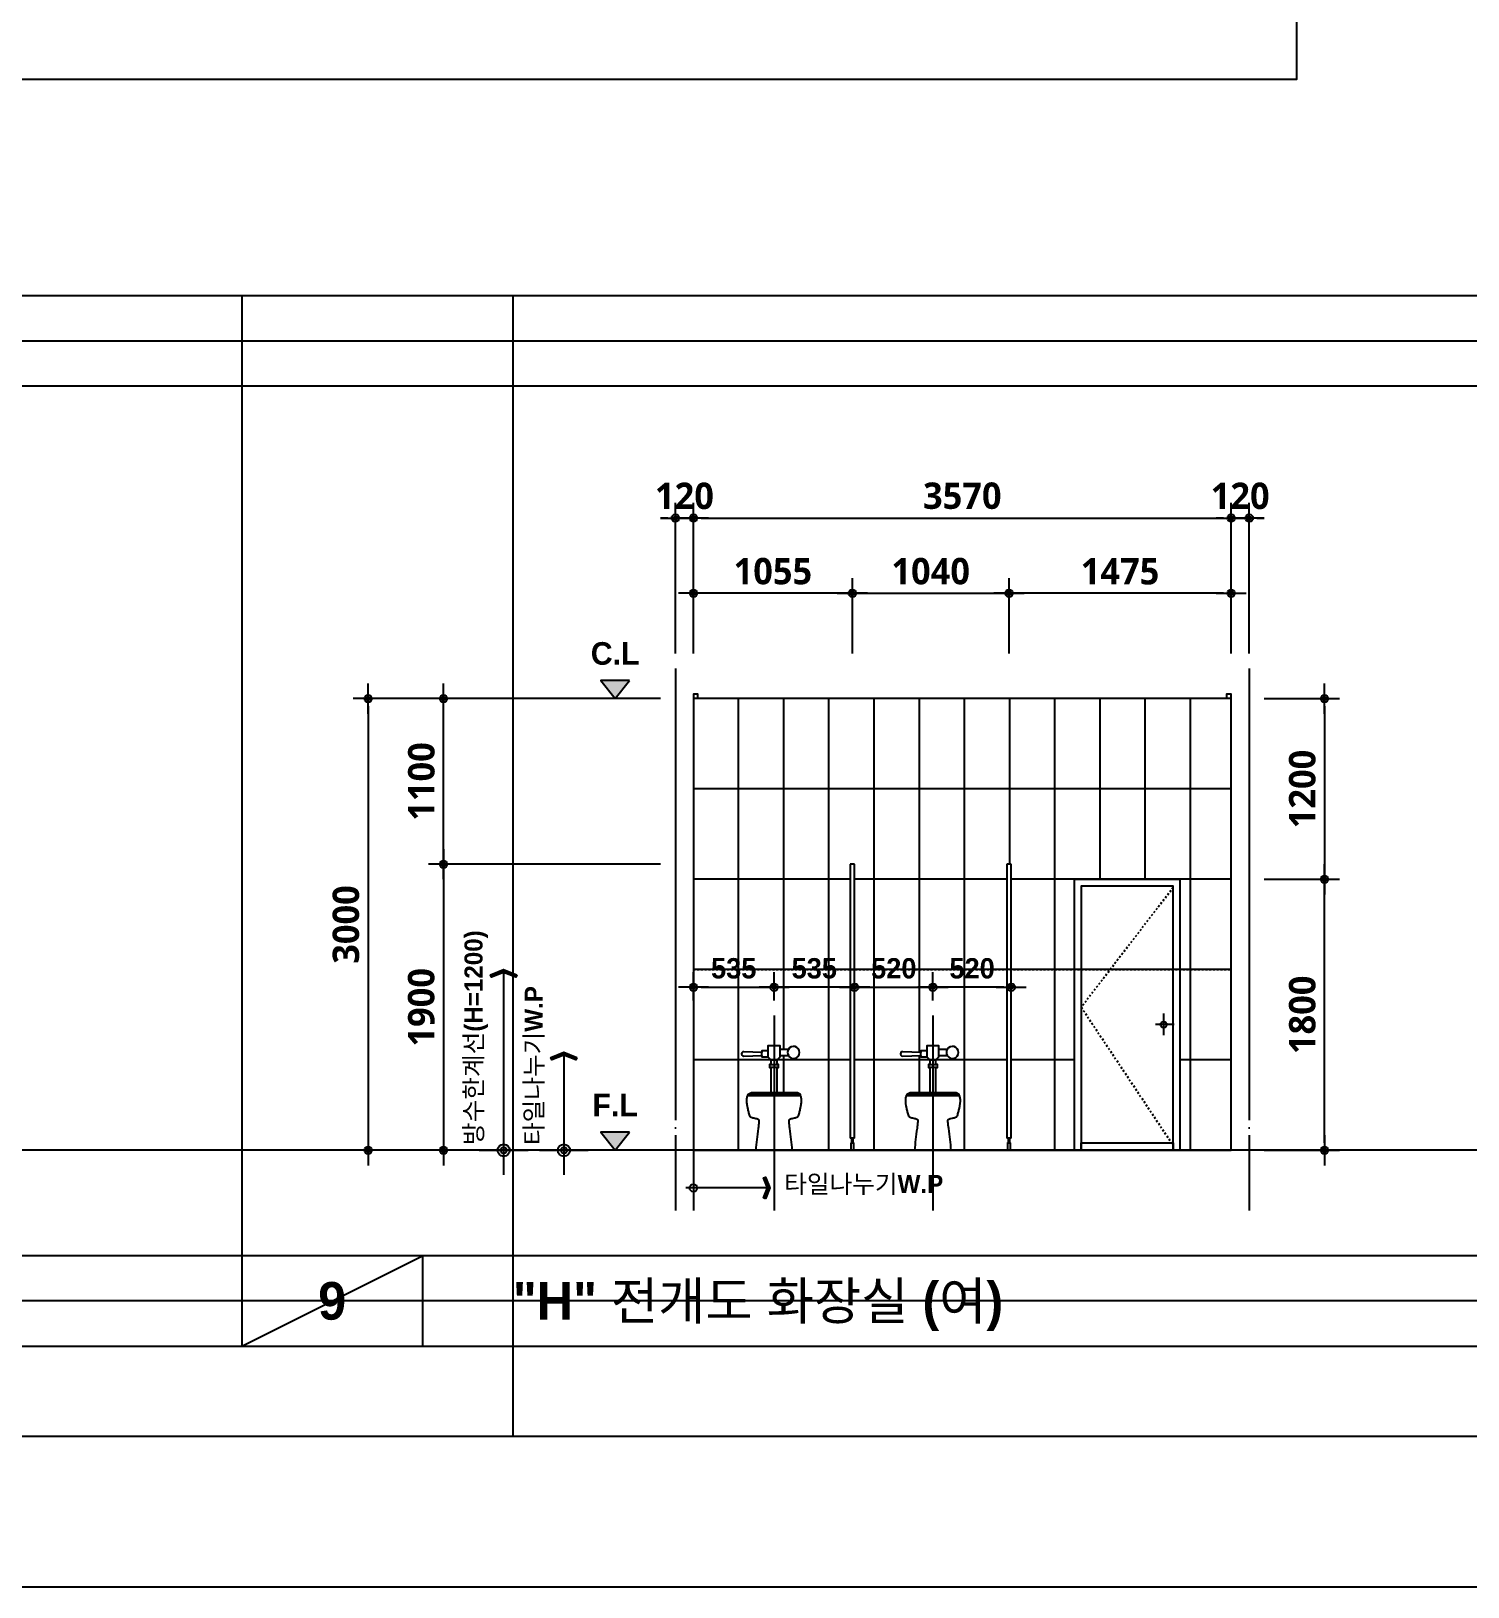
# Model space of a CAD drawing. Header units: millimetres. Extents: x 0 to 336000, y 0 to 30768.
# Drawn here: x 302795 to 312335, y 0 to 10334 of the extents above; entities that cross this region are included whole.
import ezdxf
from ezdxf.enums import TextEntityAlignment as Align

# ---------------------------------------------------------------- set-up
doc = ezdxf.new("R2010")
doc.units = ezdxf.units.MM
doc.header["$LTSCALE"] = 50
doc.linetypes.add('CEN', pattern=[62, 60, -1, 0, -1])
doc.linetypes.add('HID', pattern=[0.5, 0.25, -0.25])
doc.layers.get('Defpoints').update_dxf_attribs({"color": 153})
for name, color, linetype in [('A-ANNO-DIM', 4, 'Continuous'), ('A-ANNO-GRA1', 7, 'Continuous'), ('A-ANNO-SYMB', 7, 'Continuous'), ('A-ANNO-TEXT1', 7, 'Continuous'), ('A-CEN', 1, 'CEN'), ('A-FLOR-TOIL-ELE2', 4, 'Continuous'), ('A-FLOR-TOIL-TILE', 8, 'Continuous'), ('A-PS-HID', 5, 'HID'), ('A-SECT-DOOR', 8, 'Continuous'), ('A-ST-AXIS-DIM', 7, 'Continuous'), ('CEN', 1, 'Continuous'), ('DIM', 7, 'Continuous'), ('ELE2', 3, 'Continuous'), ('FUR', 4, 'Continuous'), ('HID', 7, 'HID')]:
    doc.layers.add(name, color=color, linetype=linetype)
doc.layers.add('G(그리드1)', color=185, linetype='Continuous', plot=False)
doc.layers.add('G(그리드2)', color=235, linetype='Continuous', plot=False)
doc.styles.add('2020음성 1차', font='나눔고딕Bold.ttf')
doc.styles.add('SH_진천_나눔', font='')
doc.styles.get('SH_진천_나눔').set_extended_font_data('NanumGothic', bold=True)
doc.dimstyles.new('SHP 50', dxfattribs={"dimscale": 50, "dimtxt": 3.5, "dimasz": 1, "dimexe": 2, "dimexo": 2, "dimgap": 1, "dimtad": 1, "dimdec": 0, "dimzin": 0, "dimdsep": 46, "dimtxsty": 'SH_진천_나눔', "dimblk": 'DIMDOT', "dimcen": 0.09, "dimclrd": 256, "dimclre": 256, "dimclrt": 3, "dimadec": 0, "dimazin": 1, "dimtfac": 1, "dimtdec": 0, "dimtix": 1, "dimtmove": 2, "dimatfit": 0, "dimldrblk": 'DIMDOT', "dimfxl": 1, "dimtolj": 1, "dimtzin": 0, "dimlwd": -1, "dimlwe": -1, "dimarcsym": 0})
doc.dimstyles.new('SHP 50내부', dxfattribs={"dimscale": 50, "dimtxt": 2.7, "dimasz": 1, "dimexe": 2, "dimexo": 2, "dimgap": 1, "dimtad": 1, "dimdec": 0, "dimzin": 0, "dimdsep": 46, "dimtxsty": '2020음성 1차', "dimblk": 'DIMDOT', "dimcen": 0.09, "dimclrd": 256, "dimclre": 256, "dimclrt": 3, "dimadec": 0, "dimazin": 1, "dimtfac": 1, "dimtdec": 0, "dimtix": 1, "dimtmove": 2, "dimatfit": 0, "dimldrblk": 'DIMDOT', "dimfxl": 1, "dimtolj": 1, "dimtzin": 0, "dimlwd": -1, "dimlwe": -1, "dimarcsym": 0})

# ---------------------------------------------------------------- blocks, each defined once
blk = doc.blocks.new('DIMDOT')
at = {"color": 0}
blk.add_line((-2, 0), (2, 0), dxfattribs=at)
for radius in [0.5, 0.25]:
    blk.add_circle((0, 0), radius, dxfattribs=at)
blk = doc.blocks.new('*D23416')
at = {"layer": 'A-ST-AXIS-DIM'}
for p, q in [((307073, 6200), (307073, 7200)), ((307193, 6200), (307193, 7200)), ((307023, 7100), (306973, 7100)), ((307193, 7100), (307073, 7100)), ((307243, 7100), (307293, 7100))]:
    blk.add_line(p, q, dxfattribs=at)
at = {"layer": 'Defpoints', "color": 0}
for p in [(307073, 7100), (307073, 6100), (307193, 6100)]:
    blk.add_point(p, dxfattribs=at)
at = {"layer": 'A-ST-AXIS-DIM', "linetype": 'ByBlock', "xscale": 50, "yscale": 50, "zscale": 50}
blk.add_blockref('DIMDOT', (307073, 7100), dxfattribs=at)
at = {"layer": 'A-ST-AXIS-DIM', "linetype": 'ByBlock', "xscale": 50, "yscale": 50, "zscale": 50, "rotation": 180}
blk.add_blockref('DIMDOT', (307193, 7100), dxfattribs=at)
at = {"layer": 'A-ST-AXIS-DIM', "color": 3, "insert": (307133, 7246), "char_height": 175, "attachment_point": 5, "style": 'SH_진천_나눔'}
blk.add_mtext('\\A1;120', dxfattribs=at)
blk = doc.blocks.new('*D23417')
at = {"layer": 'A-ST-AXIS-DIM'}
for p, q in [((307193, 6200), (307193, 7200)), ((310763, 6200), (310763, 7200)), ((307243, 7100), (310713, 7100))]:
    blk.add_line(p, q, dxfattribs=at)
at = {"layer": 'Defpoints', "color": 0}
for p in [(310763, 7100), (307193, 6100), (310763, 6100)]:
    blk.add_point(p, dxfattribs=at)
at = {"layer": 'A-ST-AXIS-DIM', "linetype": 'ByBlock', "xscale": 50, "yscale": 50, "zscale": 50, "rotation": 180}
blk.add_blockref('DIMDOT', (307193, 7100), dxfattribs=at)
at = {"layer": 'A-ST-AXIS-DIM', "linetype": 'ByBlock', "xscale": 50, "yscale": 50, "zscale": 50}
blk.add_blockref('DIMDOT', (310763, 7100), dxfattribs=at)
at = {"layer": 'A-ST-AXIS-DIM', "color": 3, "insert": (308978, 7247), "char_height": 175, "attachment_point": 5, "style": 'SH_진천_나눔'}
blk.add_mtext('\\A1;3570', dxfattribs=at)
blk = doc.blocks.new('*D23418')
at = {"layer": 'A-ST-AXIS-DIM'}
for p, q in [((310763, 6200), (310763, 7200)), ((310883, 6200), (310883, 7200)), ((310713, 7100), (310663, 7100)), ((310763, 7100), (310883, 7100)), ((310933, 7100), (310983, 7100))]:
    blk.add_line(p, q, dxfattribs=at)
at = {"layer": 'Defpoints', "color": 0}
for p in [(310883, 7100), (310763, 6100), (310883, 6100)]:
    blk.add_point(p, dxfattribs=at)
at = {"layer": 'A-ST-AXIS-DIM', "linetype": 'ByBlock', "xscale": 50, "yscale": 50, "zscale": 50}
blk.add_blockref('DIMDOT', (310763, 7100), dxfattribs=at)
at = {"layer": 'A-ST-AXIS-DIM', "linetype": 'ByBlock', "xscale": 50, "yscale": 50, "zscale": 50, "rotation": 180}
blk.add_blockref('DIMDOT', (310883, 7100), dxfattribs=at)
at = {"layer": 'A-ST-AXIS-DIM', "color": 3, "insert": (310823, 7246), "char_height": 175, "attachment_point": 5, "style": 'SH_진천_나눔'}
blk.add_mtext('\\A1;120', dxfattribs=at)
blk = doc.blocks.new('*D23419')
at = {"layer": 'A-ST-AXIS-DIM'}
for p, q in [((306973, 5900), (304933, 5900)), ((305033, 5850), (305033, 2950)), ((306973, 2900), (304933, 2900))]:
    blk.add_line(p, q, dxfattribs=at)
at = {"layer": 'Defpoints', "color": 0}
for p in [(307073, 5900), (305033, 2900), (307073, 2900)]:
    blk.add_point(p, dxfattribs=at)
at = {"layer": 'A-ST-AXIS-DIM', "linetype": 'ByBlock', "xscale": 50, "yscale": 50, "zscale": 50}
for p, rotation in [((305033, 5900), 90), ((305033, 2900), 270)]:
    blk.add_blockref('DIMDOT', p, dxfattribs=dict(at, rotation=rotation))
at = {"layer": 'A-ST-AXIS-DIM', "color": 3, "insert": (304886, 4400), "char_height": 175, "attachment_point": 5, "rotation": 90, "style": 'SH_진천_나눔'}
blk.add_mtext('\\A1;3000', dxfattribs=at)
blk = doc.blocks.new('*D23420')
at = {"layer": 'A-ST-AXIS-DIM'}
for p, q in [((306973, 5900), (305433, 5900)), ((305533, 4850), (305533, 5850)), ((306973, 4800), (305433, 4800))]:
    blk.add_line(p, q, dxfattribs=at)
at = {"layer": 'Defpoints', "color": 0}
for p in [(305533, 5900), (307073, 5900), (307073, 4800)]:
    blk.add_point(p, dxfattribs=at)
at = {"layer": 'A-ST-AXIS-DIM', "linetype": 'ByBlock', "xscale": 50, "yscale": 50, "zscale": 50}
for p, rotation in [((305533, 5900), 90), ((305533, 4800), 270)]:
    blk.add_blockref('DIMDOT', p, dxfattribs=dict(at, rotation=rotation))
at = {"layer": 'A-ST-AXIS-DIM', "color": 3, "insert": (305387, 5350), "char_height": 175, "attachment_point": 5, "rotation": 90, "style": 'SH_진천_나눔'}
blk.add_mtext('\\A1;1100', dxfattribs=at)
blk = doc.blocks.new('*D23421')
at = {"layer": 'A-ST-AXIS-DIM'}
for p, q in [((306973, 4800), (305433, 4800)), ((305533, 4750), (305533, 2950)), ((306973, 2900), (305433, 2900))]:
    blk.add_line(p, q, dxfattribs=at)
at = {"layer": 'Defpoints', "color": 0}
for p in [(307073, 4800), (305533, 2900), (307073, 2900)]:
    blk.add_point(p, dxfattribs=at)
at = {"layer": 'A-ST-AXIS-DIM', "linetype": 'ByBlock', "xscale": 50, "yscale": 50, "zscale": 50}
for p, rotation in [((305533, 4800), 90), ((305533, 2900), 270)]:
    blk.add_blockref('DIMDOT', p, dxfattribs=dict(at, rotation=rotation))
at = {"layer": 'A-ST-AXIS-DIM', "color": 3, "insert": (305386, 3850), "char_height": 175, "attachment_point": 5, "rotation": 90, "style": 'SH_진천_나눔'}
blk.add_mtext('\\A1;1900', dxfattribs=at)
blk = doc.blocks.new('*D23422')
at = {"layer": 'A-ST-AXIS-DIM'}
for p, q in [((310983, 4700), (311483, 4700)), ((311383, 2950), (311383, 4650)), ((310983, 2900), (311483, 2900))]:
    blk.add_line(p, q, dxfattribs=at)
at = {"layer": 'Defpoints', "color": 0}
for p in [(310883, 4700), (311383, 4700), (310883, 2900)]:
    blk.add_point(p, dxfattribs=at)
at = {"layer": 'A-ST-AXIS-DIM', "linetype": 'ByBlock', "xscale": 50, "yscale": 50, "zscale": 50}
for p, rotation in [((311383, 4700), 90), ((311383, 2900), 270)]:
    blk.add_blockref('DIMDOT', p, dxfattribs=dict(at, rotation=rotation))
at = {"layer": 'A-ST-AXIS-DIM', "color": 3, "insert": (311236, 3800), "char_height": 175, "attachment_point": 5, "rotation": 90, "style": 'SH_진천_나눔'}
blk.add_mtext('\\A1;1800', dxfattribs=at)
blk = doc.blocks.new('*D23423')
at = {"layer": 'A-ST-AXIS-DIM'}
for p, q in [((310983, 5900), (311483, 5900)), ((311383, 5850), (311383, 4750)), ((310983, 4700), (311483, 4700))]:
    blk.add_line(p, q, dxfattribs=at)
at = {"layer": 'Defpoints', "color": 0}
for p in [(310883, 5900), (310883, 4700), (311383, 4700)]:
    blk.add_point(p, dxfattribs=at)
at = {"layer": 'A-ST-AXIS-DIM', "linetype": 'ByBlock', "xscale": 50, "yscale": 50, "zscale": 50}
for p, rotation in [((311383, 5900), 90), ((311383, 4700), 270)]:
    blk.add_blockref('DIMDOT', p, dxfattribs=dict(at, rotation=rotation))
at = {"layer": 'A-ST-AXIS-DIM', "color": 3, "insert": (311236, 5300), "char_height": 175, "attachment_point": 5, "rotation": 90, "style": 'SH_진천_나눔'}
blk.add_mtext('\\A1;1200', dxfattribs=at)
blk = doc.blocks.new('*D23424')
at = {"layer": 'A-ST-AXIS-DIM'}
for p, q in [((307193, 6200), (307193, 6700)), ((308248, 6200), (308248, 6700)), ((308198, 6600), (307243, 6600))]:
    blk.add_line(p, q, dxfattribs=at)
at = {"layer": 'Defpoints', "color": 0}
for p in [(307193, 6600), (307193, 6100), (308248, 6100)]:
    blk.add_point(p, dxfattribs=at)
at = {"layer": 'A-ST-AXIS-DIM', "linetype": 'ByBlock', "xscale": 50, "yscale": 50, "zscale": 50, "rotation": 180}
blk.add_blockref('DIMDOT', (307193, 6600), dxfattribs=at)
at = {"layer": 'A-ST-AXIS-DIM', "linetype": 'ByBlock', "xscale": 50, "yscale": 50, "zscale": 50}
blk.add_blockref('DIMDOT', (308248, 6600), dxfattribs=at)
at = {"layer": 'A-ST-AXIS-DIM', "color": 3, "insert": (307720, 6746), "char_height": 175, "attachment_point": 5, "style": 'SH_진천_나눔'}
blk.add_mtext('\\A1;1055', dxfattribs=at)
blk = doc.blocks.new('*D23425')
at = {"layer": 'A-ST-AXIS-DIM'}
for p, q in [((309288, 6200), (309288, 6700)), ((310763, 6200), (310763, 6700)), ((310713, 6600), (309338, 6600))]:
    blk.add_line(p, q, dxfattribs=at)
at = {"layer": 'Defpoints', "color": 0}
for p in [(309288, 6600), (309288, 6100), (310763, 6100)]:
    blk.add_point(p, dxfattribs=at)
at = {"layer": 'A-ST-AXIS-DIM', "linetype": 'ByBlock', "xscale": 50, "yscale": 50, "zscale": 50, "rotation": 180}
blk.add_blockref('DIMDOT', (309288, 6600), dxfattribs=at)
at = {"layer": 'A-ST-AXIS-DIM', "linetype": 'ByBlock', "xscale": 50, "yscale": 50, "zscale": 50}
blk.add_blockref('DIMDOT', (310763, 6600), dxfattribs=at)
at = {"layer": 'A-ST-AXIS-DIM', "color": 3, "insert": (310025, 6745), "char_height": 175, "attachment_point": 5, "style": 'SH_진천_나눔'}
blk.add_mtext('\\A1;1475', dxfattribs=at)
blk = doc.blocks.new('ARROWX')
blk.add_lwpolyline([(-0.2, -0.5), (-0.293, -0.463), (-0.108, 0), (-0.293, 0.463), (-0.2, 0.5), (0, 0)], close=True)
for points in [[(-0.2, 0.5), (-0.293, 0.463), (0, 0), (-0.108, 0)], [(0, 0), (-0.108, 0), (-0.2, -0.5), (-0.293, -0.463)]]:
    blk.add_solid(points)
blk = doc.blocks.new('Z_DOT')
at = {"layer": 'DIM', "color": 0}
for p, q in [((0, -3), (0, 3)), ((-3, 0), (3, 0))]:
    blk.add_line(p, q, dxfattribs=at)
for radius in [0.75, 0.375]:
    blk.add_circle((0, 0), radius, dxfattribs=at)
blk = doc.blocks.new('*D23426')
at = {"layer": 'A-ST-AXIS-DIM'}
for p, q in [((308248, 6200), (308248, 6700)), ((309288, 6200), (309288, 6700)), ((308298, 6600), (309238, 6600))]:
    blk.add_line(p, q, dxfattribs=at)
at = {"layer": 'Defpoints', "color": 0}
for p in [(309288, 6600), (308248, 6100), (309288, 6100)]:
    blk.add_point(p, dxfattribs=at)
at = {"layer": 'A-ST-AXIS-DIM', "linetype": 'ByBlock', "xscale": 50, "yscale": 50, "zscale": 50, "rotation": 180}
blk.add_blockref('DIMDOT', (308248, 6600), dxfattribs=at)
at = {"layer": 'A-ST-AXIS-DIM', "linetype": 'ByBlock', "xscale": 50, "yscale": 50, "zscale": 50}
blk.add_blockref('DIMDOT', (309288, 6600), dxfattribs=at)
at = {"layer": 'A-ST-AXIS-DIM', "color": 3, "insert": (308768, 6746), "char_height": 175, "attachment_point": 5, "style": 'SH_진천_나눔'}
blk.add_mtext('\\A1;1040', dxfattribs=at)
blk = doc.blocks.new('_CIDOTB')
at = {"color": 0, "linetype": 'ByBlock'}
blk.add_line((2, 0), (-1, 0), dxfattribs=at)
blk.add_circle((0, 0), 0.5, dxfattribs=at)
blk = doc.blocks.new('*D23427')
at = {"layer": 'A-ANNO-DIM'}
for p, q in [((307193, 3895), (307193, 4083)), ((307728, 3895), (307728, 4083)), ((307243, 3983), (307678, 3983))]:
    blk.add_line(p, q, dxfattribs=at)
at = {"layer": 'Defpoints', "color": 0}
for p in [(307728, 3983), (307193, 3795), (307728, 3795)]:
    blk.add_point(p, dxfattribs=at)
at = {"layer": 'A-ANNO-DIM', "linetype": 'ByBlock', "xscale": 50, "yscale": 50, "zscale": 50, "rotation": 180}
blk.add_blockref('DIMDOT', (307193, 3983), dxfattribs=at)
at = {"layer": 'A-ANNO-DIM', "linetype": 'ByBlock', "xscale": 50, "yscale": 50, "zscale": 50}
blk.add_blockref('DIMDOT', (307728, 3983), dxfattribs=at)
at = {"layer": 'A-ANNO-DIM', "color": 3, "insert": (307460, 4108), "char_height": 135, "attachment_point": 5, "style": '2020음성 1차'}
blk.add_mtext('\\A1;535', dxfattribs=at)
blk = doc.blocks.new('*D23428')
at = {"layer": 'A-ANNO-DIM'}
for p, q in [((307728, 3895), (307728, 4083)), ((308263, 3895), (308263, 4083)), ((308213, 3983), (307778, 3983))]:
    blk.add_line(p, q, dxfattribs=at)
at = {"layer": 'Defpoints', "color": 0}
for p in [(307728, 3983), (307728, 3795), (308263, 3795)]:
    blk.add_point(p, dxfattribs=at)
at = {"layer": 'A-ANNO-DIM', "linetype": 'ByBlock', "xscale": 50, "yscale": 50, "zscale": 50, "rotation": 180}
blk.add_blockref('DIMDOT', (307728, 3983), dxfattribs=at)
at = {"layer": 'A-ANNO-DIM', "linetype": 'ByBlock', "xscale": 50, "yscale": 50, "zscale": 50}
blk.add_blockref('DIMDOT', (308263, 3983), dxfattribs=at)
at = {"layer": 'A-ANNO-DIM', "color": 3, "insert": (307995, 4108), "char_height": 135, "attachment_point": 5, "style": '2020음성 1차'}
blk.add_mtext('\\A1;535', dxfattribs=at)
blk = doc.blocks.new('*D23429')
at = {"layer": 'A-ANNO-DIM'}
for p, q in [((308263, 3895), (308263, 4083)), ((308783, 3895), (308783, 4083)), ((308313, 3983), (308733, 3983))]:
    blk.add_line(p, q, dxfattribs=at)
at = {"layer": 'Defpoints', "color": 0}
for p in [(308783, 3983), (308263, 3795), (308783, 3795)]:
    blk.add_point(p, dxfattribs=at)
at = {"layer": 'A-ANNO-DIM', "linetype": 'ByBlock', "xscale": 50, "yscale": 50, "zscale": 50, "rotation": 180}
blk.add_blockref('DIMDOT', (308263, 3983), dxfattribs=at)
at = {"layer": 'A-ANNO-DIM', "linetype": 'ByBlock', "xscale": 50, "yscale": 50, "zscale": 50}
blk.add_blockref('DIMDOT', (308783, 3983), dxfattribs=at)
at = {"layer": 'A-ANNO-DIM', "color": 3, "insert": (308523, 4108), "char_height": 135, "attachment_point": 5, "style": '2020음성 1차'}
blk.add_mtext('\\A1;520', dxfattribs=at)
blk = doc.blocks.new('*D23430')
at = {"layer": 'A-ANNO-DIM'}
for p, q in [((308783, 3895), (308783, 4083)), ((309303, 3895), (309303, 4083)), ((309253, 3983), (308833, 3983))]:
    blk.add_line(p, q, dxfattribs=at)
at = {"layer": 'Defpoints', "color": 0}
for p in [(308783, 3983), (308783, 3795), (309303, 3795)]:
    blk.add_point(p, dxfattribs=at)
at = {"layer": 'A-ANNO-DIM', "linetype": 'ByBlock', "xscale": 50, "yscale": 50, "zscale": 50, "rotation": 180}
blk.add_blockref('DIMDOT', (308783, 3983), dxfattribs=at)
at = {"layer": 'A-ANNO-DIM', "linetype": 'ByBlock', "xscale": 50, "yscale": 50, "zscale": 50}
blk.add_blockref('DIMDOT', (309303, 3983), dxfattribs=at)
at = {"layer": 'A-ANNO-DIM', "color": 3, "insert": (309043, 4108), "char_height": 135, "attachment_point": 5, "style": '2020음성 1차'}
blk.add_mtext('\\A1;520', dxfattribs=at)

msp = doc.modelspace()

# ---------------------------------------------------------------- hatches: boundary and pattern name
at = {"layer": 'A-ANNO-SYMB', "transparency": 33554687}
h = msp.add_hatch(color=256, dxfattribs=at)
h.dxf.hatch_style = 1
h.paths.add_polyline_path([(306768.1, 6020.5), (306577.1, 6020.5), (306672.6, 5900)])
h = msp.add_hatch(color=256, dxfattribs=at)
h.dxf.hatch_style = 1
h.paths.add_polyline_path([(306768.1, 3020.5), (306577.1, 3020.5), (306672.6, 2900)])

# ---------------------------------------------------------------- linework, layer by layer
at = {"layer": 'A-ANNO-GRA1'}
for p, q in [((329900, 8575), (295625.2, 8575)), ((304193.9, 8575), (304193.9, 1600)), ((329900, 7975), (295625.2, 7975)), ((304193.9, 7975), (304193.9, 1600)), ((329900, 2200), (295625.2, 2200)), ((305393.9, 2200), (305393.9, 1600)), ((305393.9, 2200), (305393.9, 1600))]:
    msp.add_line(p, q, dxfattribs=at)
msp.add_lwpolyline([(295625.2, 27100), (295625.2, 1600), (329900, 1600), (329900, 27100)], close=True, dxfattribs=at)
at = {"layer": 'A-ANNO-SYMB'}
for p, q in [((305932.6, 4081.4), (305932.6, 3001.4)), ((306332.6, 3525.4), (306332.6, 3062)), ((307678.7, 2650), (307292.6, 2650))]:
    msp.add_line(p, q, dxfattribs=at)
at = {"layer": 'A-ANNO-SYMB', "transparency": 33554687}
for points in [[(306768.1, 6020.5), (306577.1, 6020.5), (306672.6, 5900)], [(306768.1, 3020.5), (306577.1, 3020.5), (306672.6, 2900)]]:
    msp.add_lwpolyline(points, close=True, dxfattribs=at)
at = {"layer": 'A-CEN'}
for p, q in [((307072.6, 6100), (307072.6, 2500)), ((310882.6, 6100), (310882.6, 2500)), ((310385, 3735), (310260.1, 3735)), ((310314.9, 3809.4), (310314.9, 3664.7))]:
    msp.add_line(p, q, dxfattribs=at)
at = {"layer": 'A-FLOR-TOIL-ELE2'}
for p, q in [((307647.6, 3530), (307647.6, 3550)), ((307687.6, 3560), (307687.6, 3520)), ((307767.6, 3530), (307767.6, 3570)), ((308702.6, 3530), (308702.6, 3550)), ((308742.6, 3560), (308742.6, 3520)), ((308822.6, 3530), (308822.6, 3570)), ((307707.6, 3500), (307747.6, 3500)), ((307707.6, 3470), (307747.6, 3470)), ((307747.6, 3450), (307707.6, 3450)), ((308762.6, 3500), (308802.6, 3500)), ((308762.6, 3470), (308802.6, 3470)), ((308802.6, 3450), (308762.6, 3450)), ((307552.6, 3265), (307902.6, 3265)), ((308607.6, 3265), (308957.6, 3265))]:
    msp.add_line(p, q, dxfattribs=at)
for points in [[(307849.1, 2900, 0.0180129), (307833, 3044, -0.0149456), (307827.6, 3090, -0.0218705), (307827.4, 3095.3, -0.0250611), (307827.6, 3100, -0.1729889), (307829.9, 3105, -0.1014298), (307837.6, 3110, -0.0753342), (307847.3, 3112.3, 0.0479594), (307862.6, 3115, 0.0271373), (307883.9, 3122.2, 0.1327098), (307887.6, 3125, 0.0854027), (307890.2, 3129.9, 0.018228), (307897.6, 3155, 0.0075446), (307903.3, 3179.1, 0.0087983), (307907.6, 3200, 0.0459014), (307910.5, 3231.9, 0.0632361), (307907.6, 3255, 0.0528089), (307904.2, 3264, 0.284079), (307902.6, 3265), (307902.5, 3270.9), (307883.2, 3282.4), (307747.6, 3284.9), (307747.6, 3450), (307757.6, 3450), (307757.6, 3470), (307747.6, 3470), (307747.6, 3500), (307767.6, 3520), (307767.6, 3530), (307822.9, 3530, 3.7320508), (307822.9, 3570), (307767.6, 3570), (307767.6, 3595), (307687.6, 3595), (307687.6, 3560), (307647.6, 3560), (307647.6, 3550), (307527.6, 3555, 1.0425343), (307527.6, 3525), (307647.6, 3530), (307647.6, 3520), (307687.6, 3520), (307707.6, 3500), (307707.6, 3470), (307697.6, 3470), (307697.6, 3450), (307707.6, 3450), (307707.6, 3284.9), (307577.2, 3282.4), (307555.4, 3270.9), (307552.6, 3265, 0.284079), (307551, 3264, 0.0528089), (307547.6, 3255, 0.0632361), (307544.7, 3231.9, 0.0459014), (307547.6, 3200, 0.0087983), (307551.8, 3179.1, 0.0075446), (307557.6, 3155, 0.018228), (307564.9, 3129.9, 0.0854027), (307567.6, 3125, 0.1327098), (307571.3, 3122.2, 0.0271373), (307592.6, 3115, 0.0479594), (307607.9, 3112.3, -0.0753342), (307617.6, 3110, -0.1014298), (307625.2, 3105, -0.1729889), (307627.6, 3100, -0.0250611), (307627.8, 3095.3, -0.0218705), (307627.6, 3090, -0.0149456), (307622.2, 3044, 0.0180129), (307606.1, 2900)], [(308904.1, 2900, 0.0180129), (308888, 3044, -0.0149456), (308882.6, 3090, -0.0218705), (308882.4, 3095.3, -0.0250611), (308882.6, 3100, -0.1729889), (308884.9, 3105, -0.1014298), (308892.6, 3110, -0.0753342), (308902.3, 3112.3, 0.0479594), (308917.6, 3115, 0.0271373), (308938.9, 3122.2, 0.1327098), (308942.6, 3125, 0.0854027), (308945.2, 3129.9, 0.018228), (308952.6, 3155, 0.0075446), (308958.3, 3179.1, 0.0087983), (308962.6, 3200, 0.0459014), (308965.5, 3231.9, 0.0632361), (308962.6, 3255, 0.0528089), (308959.2, 3264, 0.284079), (308957.6, 3265), (308957.5, 3270.9), (308938.2, 3282.4), (308802.6, 3284.9), (308802.6, 3450), (308812.6, 3450), (308812.6, 3470), (308802.6, 3470), (308802.6, 3500), (308822.6, 3520), (308822.6, 3530), (308877.9, 3530, 3.7320508), (308877.9, 3570), (308822.6, 3570), (308822.6, 3595), (308742.6, 3595), (308742.6, 3560), (308702.6, 3560), (308702.6, 3550), (308582.6, 3555, 1.0425343), (308582.6, 3525), (308702.6, 3530), (308702.6, 3520), (308742.6, 3520), (308762.6, 3500), (308762.6, 3470), (308752.6, 3470), (308752.6, 3450), (308762.6, 3450), (308762.6, 3284.9), (308632.2, 3282.4), (308610.4, 3270.9), (308607.6, 3265, 0.284079), (308606, 3264, 0.0528089), (308602.6, 3255, 0.0632361), (308599.7, 3231.9, 0.0459014), (308602.6, 3200, 0.0087983), (308606.8, 3179.1, 0.0075446), (308612.6, 3155, 0.018228), (308619.9, 3129.9, 0.0854027), (308622.6, 3125, 0.1327098), (308626.3, 3122.2, 0.0271373), (308647.6, 3115, 0.0479594), (308662.9, 3112.3, -0.0753342), (308672.6, 3110, -0.1014298), (308680.2, 3105, -0.1729889), (308682.6, 3100, -0.0250611), (308682.8, 3095.3, -0.0218705), (308682.6, 3090, -0.0149456), (308677.2, 3044, 0.0180129), (308661.1, 2900)]]:
    msp.add_lwpolyline(points, format="xyb", close=True, dxfattribs=at)
for points in [[(307902.5, 3270.9), (307555.4, 3270.9)], [(307707.6, 3284.9), (307729, 3285.3), (307747.6, 3284.9)], [(308957.5, 3270.9), (308610.4, 3270.9)], [(308762.6, 3284.9), (308784, 3285.3), (308802.6, 3284.9)]]:
    msp.add_lwpolyline(points, dxfattribs=at)
for centre in [(307857.6, 3550), (308912.6, 3550)]:
    msp.add_arc(centre, 40, 150, 210, dxfattribs=at)
at = {"layer": 'A-FLOR-TOIL-TILE'}
for p, q in [((310762.6, 5900), (307192.6, 5900)), ((307492.6, 2900), (307492.6, 5900)), ((307792.6, 3570), (307792.6, 5900)), ((308092.6, 2900), (308092.6, 5900)), ((308392.6, 2900), (308392.6, 5900)), ((308692.6, 3550.4), (308692.6, 5900)), ((308992.6, 2900), (308992.6, 5900)), ((309292.6, 4800), (309292.6, 5900)), ((309592.6, 2900), (309592.6, 5900)), ((309892.6, 4700), (309892.6, 5900)), ((310192.6, 4700), (310192.6, 5900)), ((310492.6, 2900), (310492.6, 5900)), ((310762.6, 5300), (307192.6, 5300)), ((308232.6, 4700), (307192.6, 4700)), ((309272.6, 4700), (308262.6, 4700)), ((310762.6, 4700), (309302.6, 4700)), ((310762.6, 4100), (307192.6, 4100)), ((307792.6, 3284.1), (307792.6, 3530)), ((308692.6, 3283.6), (308692.6, 3529.6)), ((308232.6, 3500), (307192.6, 3500)), ((309272.6, 3500), (308262.6, 3500)), ((309722.6, 3500), (309302.6, 3500)), ((310762.6, 3500), (310422.6, 3500))]:
    msp.add_line(p, q, dxfattribs=at)
at = {"layer": 'A-PS-HID'}
msp.add_lwpolyline([(310377.6, 4645), (309767.6, 3850), (310372.6, 2940)], dxfattribs=at)
at = {"layer": 'A-SECT-DOOR'}
for points in [[(310377.6, 3850), (310377.6, 4655), (309767.6, 4655), (309767.6, 4645), (309767.6, 3735), (309767.6, 2950), (309767.6, 2900), (309722.6, 2900), (309722.6, 4700), (310422.6, 4700), (310422.6, 2900), (310377.6, 2900), (310377.6, 2950)], [(310377.6, 2950), (310377.6, 2900), (309767.6, 2900), (309767.6, 2950), (309782.4, 2950)]]:
    msp.add_lwpolyline(points, close=True, dxfattribs=at)
msp.add_circle((310314.9, 3735), 20, dxfattribs=at)
at = {"layer": 'CEN'}
for p, q in [((307727.6, 3795), (307727.6, 2500)), ((308782.6, 3795), (308782.6, 2500)), ((307192.6, 2900), (307192.6, 2500))]:
    msp.add_line(p, q, dxfattribs=at)
at = {"layer": 'Defpoints'}
for points in [[(336000, 0), (336000, 29700), (294000, 29700), (294000, 0)], [(295025.2, 28700), (330500, 28700), (330500, 1000), (295025.2, 1000)]]:
    msp.add_lwpolyline(points, close=True, dxfattribs=at)
at = {"layer": 'ELE2'}
msp.add_lwpolyline([(310762.6, 5900), (310762.6, 5930), (310732.6, 5930), (310732.6, 5900), (307222.6, 5900), (307222.6, 5930), (307192.6, 5930), (307192.6, 5900), (307192.6, 2900), (310762.6, 2900)], close=True, dxfattribs=at)
at = {"layer": 'FUR'}
for p, q in [((308262.6, 4800), (308232.6, 4800)), ((308232.6, 4800), (308232.6, 2980)), ((308262.6, 2980), (308262.6, 4800)), ((309302.6, 4800), (309272.6, 4800)), ((309272.6, 4800), (309272.6, 2980)), ((309302.6, 2980), (309302.6, 4800)), ((308262.6, 2980), (308232.6, 2980)), ((309302.6, 2980), (309272.6, 2980))]:
    msp.add_line(p, q, dxfattribs=at)
for points in [[(308247.6, 2900), (308257.6, 2900), (308257.6, 2945, 0.4142136), (308252.6, 2950), (308242.6, 2950, 0.4142136), (308237.6, 2945), (308237.6, 2900)], [(309287.6, 2900), (309297.6, 2900), (309297.6, 2945, 0.4142136), (309292.6, 2950), (309282.6, 2950, 0.4142136), (309277.6, 2945), (309277.6, 2900)]]:
    msp.add_lwpolyline(points, format="xyb", close=True, dxfattribs=at)
for points in [[(308242.6, 2950), (308252.6, 2950), (308252.6, 2980), (308242.6, 2980)], [(309282.6, 2950), (309292.6, 2950), (309292.6, 2980), (309282.6, 2980)]]:
    msp.add_lwpolyline(points, close=True, dxfattribs=at)
at = {"layer": 'G(그리드1)'}
msp.add_line((330500, 2900), (295025.2, 2900), dxfattribs=at)
msp.add_lwpolyline([(297496.9, 25662.5), (311196.9, 25662.5), (311196.9, 10012.5), (297496.9, 10012.5)], close=True, dxfattribs=at)
at = {"layer": 'G(그리드2)'}
for p, q in [((305993.9, 8575), (305993.9, 1000)), ((330500, 8275), (295025.2, 8275)), ((304193.9, 1600), (305393.9, 2200)), ((304193.9, 1600), (305393.9, 2200)), ((330500, 1900), (295025.2, 1900))]:
    msp.add_line(p, q, dxfattribs=at)
at = {"layer": 'HID'}
msp.add_line((307192.6, 4100), (310762.6, 4100), dxfattribs=at)

# ---------------------------------------------------------------- block references
at = {"layer": 'A-ANNO-SYMB'}
for name, p, xscale, yscale, zscale, rotation in [('ARROWX', (305932.6, 4100), 172.7999999999884, 172.7999999999884, 172.7999999999884, 90), ('ARROWX', (306332.6, 3551.2), 172.7999999999884, 172.7999999999884, 172.7999999999884, 90), ('Z_DOT', (305932.6, 2900), 54, 54, 54, 270), ('Z_DOT', (306332.6, 2900), 54, 54, 54, 270)]:
    msp.add_blockref(name, p, dxfattribs=dict(at, xscale=xscale, yscale=yscale, zscale=zscale, rotation=rotation))
for name, p, xscale, yscale, zscale in [('ARROWX', (307700.2, 2650), 144, 144, 144), ('_CIDOTB', (307192.6, 2650), 50, 50, 50)]:
    msp.add_blockref(name, p, dxfattribs=dict(at, xscale=xscale, yscale=yscale, zscale=zscale))

# ---------------------------------------------------------------- texts
at = {"layer": 'A-ANNO-TEXT1', "style": '2020음성 1차'}
for s, height, p in [('C.L', 150, (306672.6, 6200.5)), ('F.L', 150, (306672.6, 3200.5)), ('9', 250, (304793.9, 1900)), ('9', 250, (304793.9, 1900))]:
    msp.add_text(s, height=height, dxfattribs=at).set_placement(p, align=Align.MIDDLE_CENTER)
for s, p in [('방수한계선(H=1200)', (305792.4, 2934.9)), ('타일나누기W.P', (306192.4, 2934.9))]:
    msp.add_text(s, height=120, rotation=90, dxfattribs=at).set_placement(p)
for s, height, p in [('타일나누기W.P', 120, (307795.5, 2676.4)), ('"H" 전개도', 250, (305993.9, 1900)), ('"H" 전개도 화장실 (여)', 250, (305993.9, 1900))]:
    msp.add_text(s, height=height, dxfattribs=at).set_placement(p, align=Align.MIDDLE_LEFT)

# ---------------------------------------------------------------- dimensions: what is measured, and where the dimension line sits
at = {"layer": 'A-ANNO-DIM'}
dim = msp.add_linear_dim(base=(307727.6, 3983.2), p1=(307192.6, 3795), p2=(307727.6, 3795), dimstyle='SHP 50내부', override={"dimtxsty": '2020음성 1차', "dimldrblk": 'DIMDOT'}, dxfattribs=at)
dim.commit()
dim.dimension.update_dxf_attribs({"geometry": '*D23427', "text_midpoint": (307460.1, 4107.7)})
for base, p1, p2, angle, picture, middle in [((307727.6, 3983.2), (308262.6, 3795), (307727.6, 3795), 180, '*D23428', (307995.1, 4107.7)), ((308782.6, 3983.2), (308262.6, 3795), (308782.6, 3795), 0, '*D23429', (308522.6, 4107.6)), ((308782.6, 3983.2), (309302.6, 3795), (308782.6, 3795), 180, '*D23430', (309042.6, 4107.6))]:
    dim = msp.add_linear_dim(base=base, p1=p1, p2=p2, angle=angle, dimstyle='SHP 50내부', override={"dimtxsty": '2020음성 1차', "dimldrblk": 'DIMDOT'}, dxfattribs=at)
    dim.commit()
    dim.dimension.update_dxf_attribs({"geometry": picture, "text_midpoint": middle})
at = {"layer": 'A-ST-AXIS-DIM'}
for base, p1, p2, picture, middle in [((307072.6, 7100), (307192.6, 6100), (307072.6, 6100), '*D23416', (307132.6, 7246.2)), ((307192.6, 6600), (308247.6, 6100), (307192.6, 6100), '*D23424', (307720.1, 6746.2)), ((309287.6, 6600), (310762.6, 6100), (309287.6, 6100), '*D23425', (310025.1, 6745.5))]:
    dim = msp.add_linear_dim(base=base, p1=p1, p2=p2, dimstyle='SHP 50', override={"dimtxsty": 'SH_진천_나눔', "dimldrblk": 'DIMDOT'}, dxfattribs=at)
    dim.commit()
    dim.dimension.update_dxf_attribs({"geometry": picture, "text_midpoint": middle})
for base, p1, p2, angle, picture, middle in [((310762.6, 7100), (307192.6, 6100), (310762.6, 6100), 180, '*D23417', (308977.6, 7246.6)), ((310882.6, 7100), (310762.6, 6100), (310882.6, 6100), 180, '*D23418', (310822.6, 7246.2)), ((309287.6, 6600), (308247.6, 6100), (309287.6, 6100), 180, '*D23426', (308767.6, 6746)), ((305032.6, 2900), (307072.6, 5900), (307072.6, 2900), 270, '*D23419', (304886, 4400)), ((305532.6, 5900), (307072.6, 4800), (307072.6, 5900), 90, '*D23420', (305386.6, 5350)), ((311382.6, 4700), (310882.6, 5900), (310882.6, 4700), 270, '*D23423', (311236.4, 5300)), ((305532.6, 2900), (307072.6, 4800), (307072.6, 2900), 270, '*D23421', (305386, 3850)), ((311382.6, 4700), (310882.6, 2900), (310882.6, 4700), 90, '*D23422', (311236, 3800))]:
    dim = msp.add_linear_dim(base=base, p1=p1, p2=p2, angle=angle, dimstyle='SHP 50', override={"dimtxsty": 'SH_진천_나눔', "dimldrblk": 'DIMDOT'}, dxfattribs=at)
    dim.commit()
    dim.dimension.update_dxf_attribs({"geometry": picture, "text_midpoint": middle})

doc.saveas('drawing.dxf')
